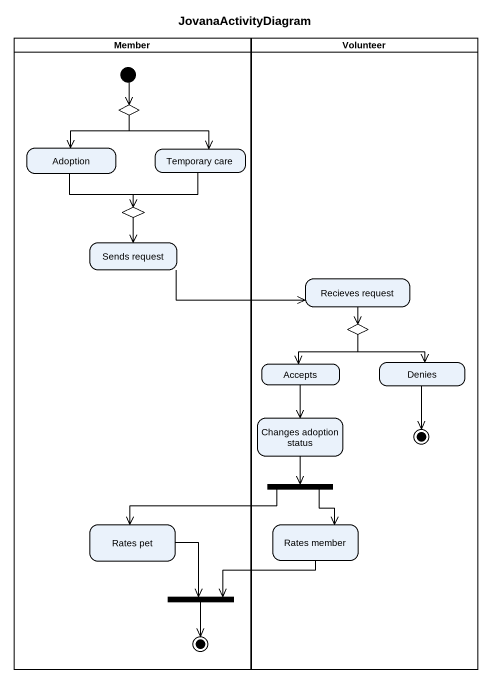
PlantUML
@startuml
title JovanaActivityDiagram
hide empty description
state Member <<partition>> {
  state choice1 <<choice>>
  state Adoption
  state "Temporary care" as Temporary_care
  state choice2 <<choice>>
  state "Sends request" as Sends_request
  state "Rates pet" as Rates_pet
  state fork2 <<join>>
  [*] --> choice1
  fork2 --> [*]
}
state Volunteer <<partition>> {
  state "Recieves request" as Recieves_request
  state choice3 <<choice>>
  state Accepts
  state Denies
  state "Changes adoption status" as Changes_adoption_status
  state fork1 <<fork>>
  state "Rates member" as Rates_member
  Denies --> [*]
}
choice1 --> Adoption
choice1 --> Temporary_care
Adoption --> choice2
Temporary_care --> choice2
choice2 --> Sends_request
Sends_request -right-> Recieves_request
Recieves_request --> choice3
choice3 --> Accepts
choice3 --> Denies
Accepts --> Changes_adoption_status
Changes_adoption_status --> fork1
fork1 -left-> Rates_pet
fork1 --> Rates_member
Rates_pet --> fork2
Rates_member -left-> fork2
@enduml
